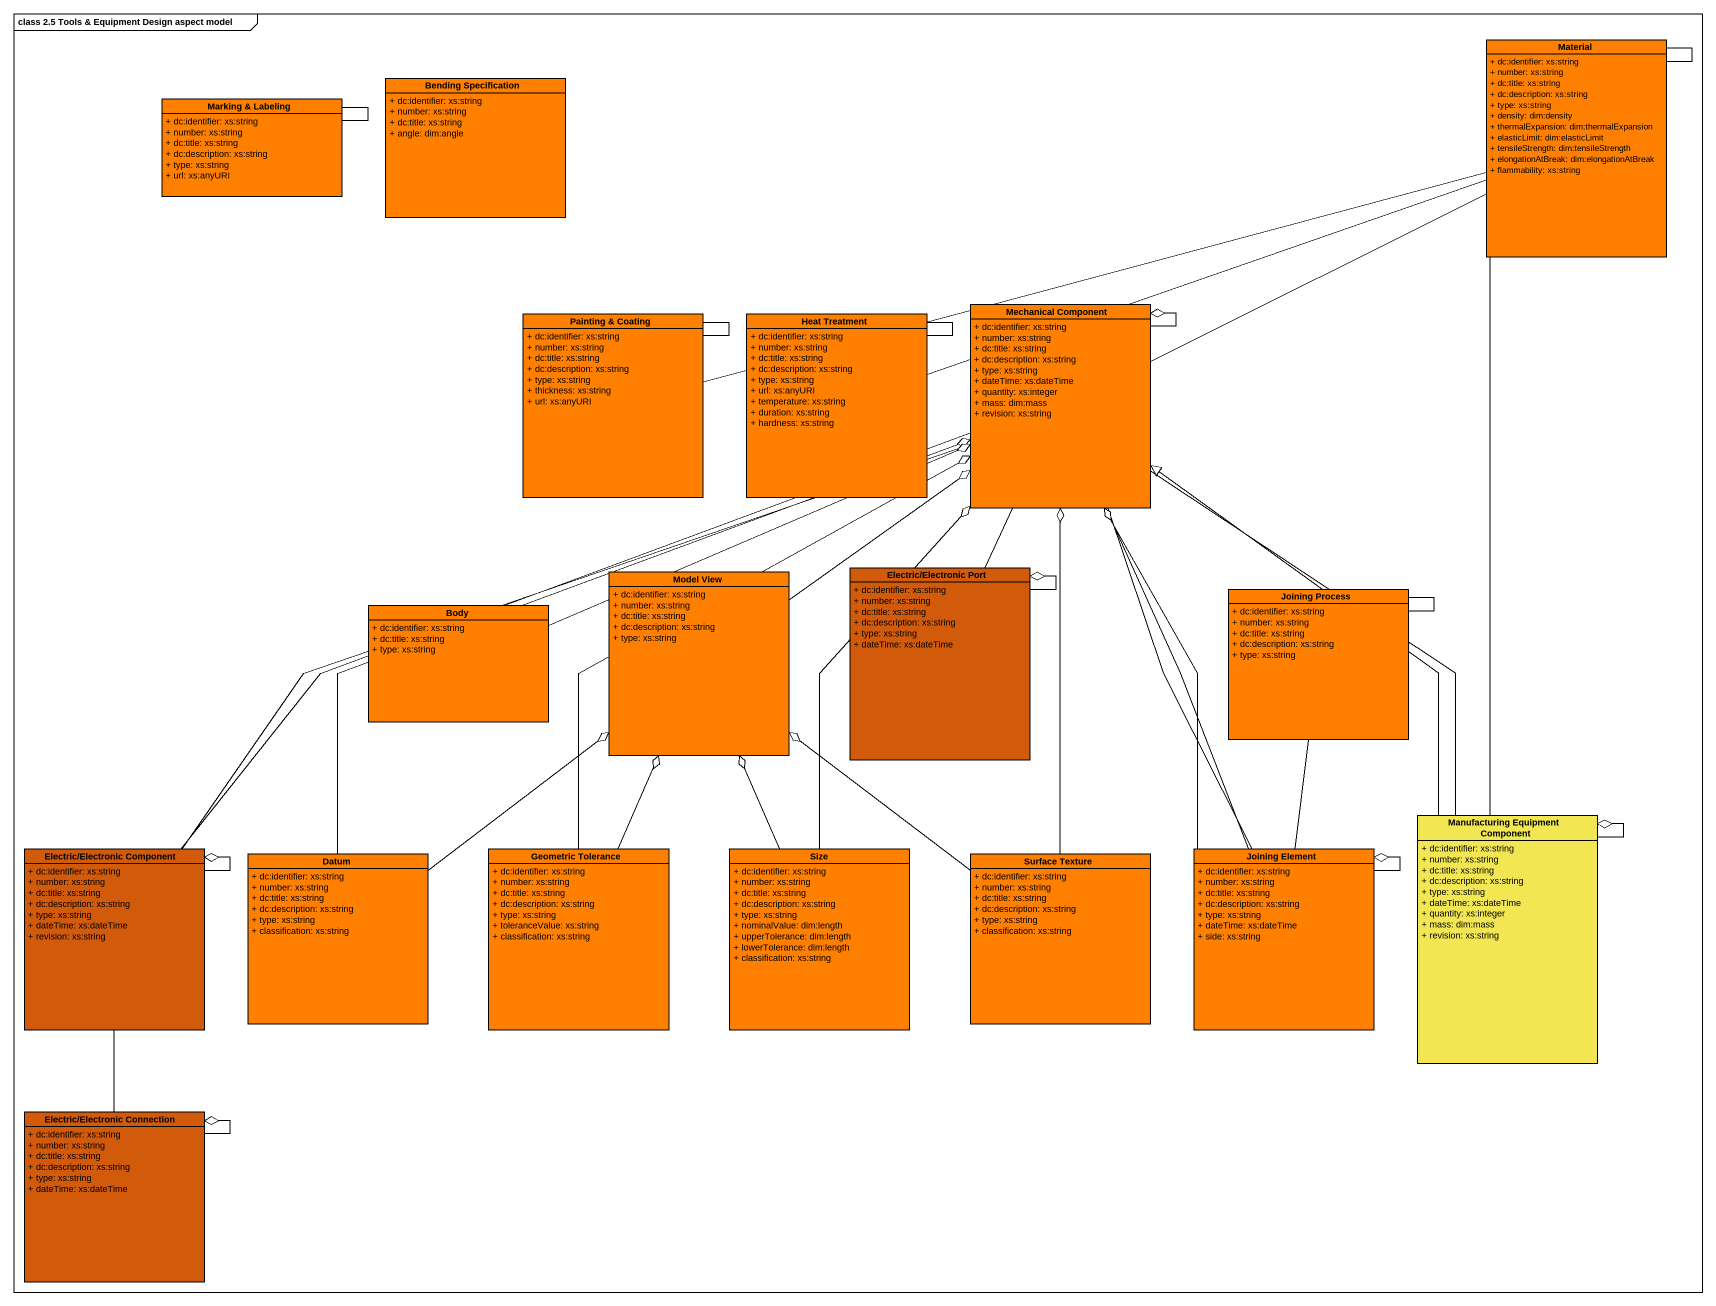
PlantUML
@startuml
mainframe class 2.5 Tools & Equipment Design aspect model
hide circle
hide empty members
skinparam classAttributeIconSize 0
class Material #FF8000 {
  + dc:identifier: xs:string
  + number: xs:string
  + dc:title: xs:string
  + dc:description: xs:string
  + type: xs:string
  + density: dim:density
  + thermalExpansion: dim:thermalExpansion
  + elasticLimit: dim:elasticLimit
  + tensileStrength: dim:tensileStrength
  + elongationAtBreak: dim:elongationAtBreak
  + flammability: xs:string
}
class "Marking & Labeling" as Marking_Labeling #FF8000 {
  + dc:identifier: xs:string
  + number: xs:string
  + dc:title: xs:string
  + dc:description: xs:string
  + type: xs:string
  + url: xs:anyURI
}
class "Bending Specification" as Bending_Specification #FF8000 {
  + dc:identifier: xs:string
  + number: xs:string
  + dc:title: xs:string
  + angle: dim:angle
}
class "Mechanical Component" as Mechanical_Component #FF8000 {
  + dc:identifier: xs:string
  + number: xs:string
  + dc:title: xs:string
  + dc:description: xs:string
  + type: xs:string
  + dateTime: xs:dateTime
  + quantity: xs:integer
  + mass: dim:mass
  + revision: xs:string
}
class "Painting & Coating" as Painting_Coating #FF8000 {
  + dc:identifier: xs:string
  + number: xs:string
  + dc:title: xs:string
  + dc:description: xs:string
  + type: xs:string
  + thickness: xs:string
  + url: xs:anyURI
}
class "Heat Treatment" as Heat_Treatment #FF8000 {
  + dc:identifier: xs:string
  + number: xs:string
  + dc:title: xs:string
  + dc:description: xs:string
  + type: xs:string
  + url: xs:anyURI
  + temperature: xs:string
  + duration: xs:string
  + hardness: xs:string
}
class "Model View" as Model_View #FF8000 {
  + dc:identifier: xs:string
  + number: xs:string
  + dc:title: xs:string
  + dc:description: xs:string
  + type: xs:string
}
class "Electric/Electronic Port" as Electric_Electronic_Port #D25A0B {
  + dc:identifier: xs:string
  + number: xs:string
  + dc:title: xs:string
  + dc:description: xs:string
  + type: xs:string
  + dateTime: xs:dateTime
}
class Body #FF8000 {
  + dc:identifier: xs:string
  + dc:title: xs:string
  + type: xs:string
}
class "Joining Process" as Joining_Process #FF8000 {
  + dc:identifier: xs:string
  + number: xs:string
  + dc:title: xs:string
  + dc:description: xs:string
  + type: xs:string
}
class "Electric/Electronic Component" as Electric_Electronic #D25A0B {
  + dc:identifier: xs:string
  + number: xs:string
  + dc:title: xs:string
  + dc:description: xs:string
  + type: xs:string
  + dateTime: xs:dateTime
  + revision: xs:string
}
class "Geometric Tolerance" as Geometric_Tolerance #FF8000 {
  + dc:identifier: xs:string
  + number: xs:string
  + dc:title: xs:string
  + dc:description: xs:string
  + type: xs:string
  + toleranceValue: xs:string
  + classification: xs:string
}
class Size #FF8000 {
  + dc:identifier: xs:string
  + number: xs:string
  + dc:title: xs:string
  + dc:description: xs:string
  + type: xs:string
  + nominalValue: dim:length
  + upperTolerance: dim:length
  + lowerTolerance: dim:length
  + classification: xs:string
}
class "Joining Element" as Joining_Element #FF8000 {
  + dc:identifier: xs:string
  + number: xs:string
  + dc:title: xs:string
  + dc:description: xs:string
  + type: xs:string
  + dateTime: xs:dateTime
  + side: xs:string
}
class "Manufacturing Equipment Component" as Manufacturing_Equipment #F2E753 {
  + dc:identifier: xs:string
  + number: xs:string
  + dc:title: xs:string
  + dc:description: xs:string
  + type: xs:string
  + dateTime: xs:dateTime
  + quantity: xs:integer
  + mass: dim:mass
  + revision: xs:string
}
class Datum #FF8000 {
  + dc:identifier: xs:string
  + number: xs:string
  + dc:title: xs:string
  + dc:description: xs:string
  + type: xs:string
  + classification: xs:string
}
class "Surface Texture" as Surface_Texture #FF8000 {
  + dc:identifier: xs:string
  + number: xs:string
  + dc:title: xs:string
  + dc:description: xs:string
  + type: xs:string
  + classification: xs:string
}
class "Electric/Electronic Connection" as Electric_Electronic_2 #D25A0B {
  + dc:identifier: xs:string
  + number: xs:string
  + dc:title: xs:string
  + dc:description: xs:string
  + type: xs:string
  + dateTime: xs:dateTime
}
Material -- Material
Marking_Labeling -- Marking_Labeling
Mechanical_Component -right- Material
Mechanical_Component -- Mechanical_Component
Mechanical_Component -- Mechanical_Component
Mechanical_Component -- Mechanical_Component
Mechanical_Component --o Mechanical_Component
Painting_Coating -right- Material
Painting_Coating -- Painting_Coating
Heat_Treatment -right- Material
Heat_Treatment -- Heat_Treatment
Model_View -up-o Mechanical_Component
Electric_Electronic_Port -up- Mechanical_Component
Electric_Electronic_Port -- Electric_Electronic_Port
Electric_Electronic_Port --o Electric_Electronic_Port
Body -right-o Mechanical_Component
Joining_Process -- Joining_Process
Electric_Electronic -right- Mechanical_Component
Electric_Electronic -right- Mechanical_Component
Electric_Electronic -- Electric_Electronic
Electric_Electronic -- Electric_Electronic
Electric_Electronic --o Electric_Electronic
Geometric_Tolerance -up-o Mechanical_Component
Geometric_Tolerance -up-o Model_View
Size -up-o Mechanical_Component
Size -up-o Model_View
Joining_Element -up- Mechanical_Component
Joining_Element -up- Mechanical_Component
Joining_Element -up-o Mechanical_Component
Joining_Element -up- Joining_Process
Joining_Element -- Joining_Element
Joining_Element -- Joining_Element
Joining_Element --o Joining_Element
Manufacturing_Equipment -up- Material
Manufacturing_Equipment -up-|> Mechanical_Component
Manufacturing_Equipment -up- Mechanical_Component
Manufacturing_Equipment -- Manufacturing_Equipment
Manufacturing_Equipment -- Manufacturing_Equipment
Manufacturing_Equipment --o Manufacturing_Equipment
Datum -up-o Mechanical_Component
Datum -up-o Model_View
Surface_Texture -up-o Mechanical_Component
Surface_Texture -up-o Model_View
Electric_Electronic_2 -up- Electric_Electronic
Electric_Electronic_2 -- Electric_Electronic_2
Electric_Electronic_2 --o Electric_Electronic_2
@enduml
